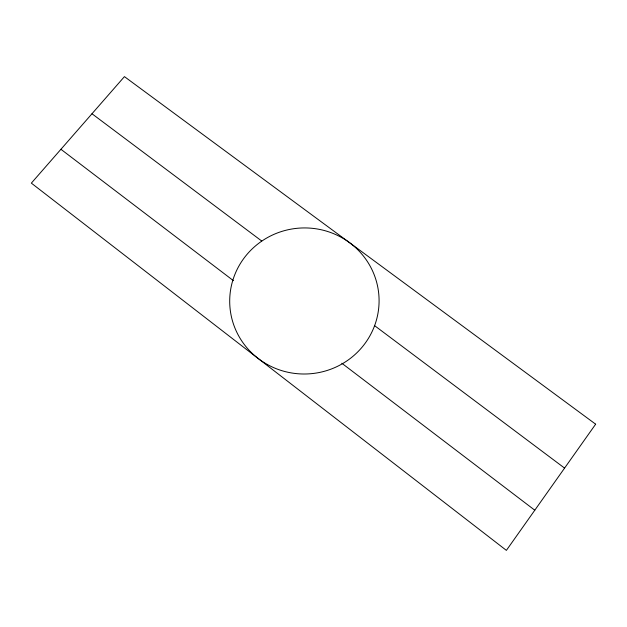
<?xml version="1.0" encoding="UTF-8"?>
<svg xmlns="http://www.w3.org/2000/svg" width="627" height="627" viewBox="0 0 627 627"><rect width="100%" height="100%" fill="white"/><g stroke="black" fill="none" stroke-linecap="round" stroke-linejoin="round"><path stroke-width="0.94" d="M91.989 113.753L261.71 241.011M374.719 325.742L564.574 468.103M60.929 149.289L233.432 280.677M341.817 363.229L534.792 510.213M595.65 424.181L506.381 550.373L31.35 183.131L124.436 76.627L595.65 424.181M267.047 364.334A74.699 73.03 -3.9 0 0 379.084 300.741A74.699 73.03 -3.9 0 0 267.031 237.837A74.699 73.03 -3.9 0 0 267.047 364.334"/></g></svg>
